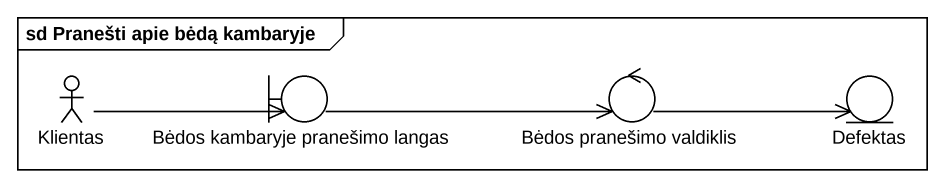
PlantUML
@startuml
mainframe sd Pranešti apie bėdą kambaryje
actor Klientas
boundary "Bėdos kambaryje pranešimo langas" as Bėdos_kambaryje_pranešimo
control "Bėdos pranešimo valdiklis" as Bėdos_pranešimo_valdiklis
entity Defektas
Klientas -right-> Bėdos_kambaryje_pranešimo
Bėdos_kambaryje_pranešimo -right-> Bėdos_pranešimo_valdiklis
Bėdos_pranešimo_valdiklis -right-> Defektas
@enduml
